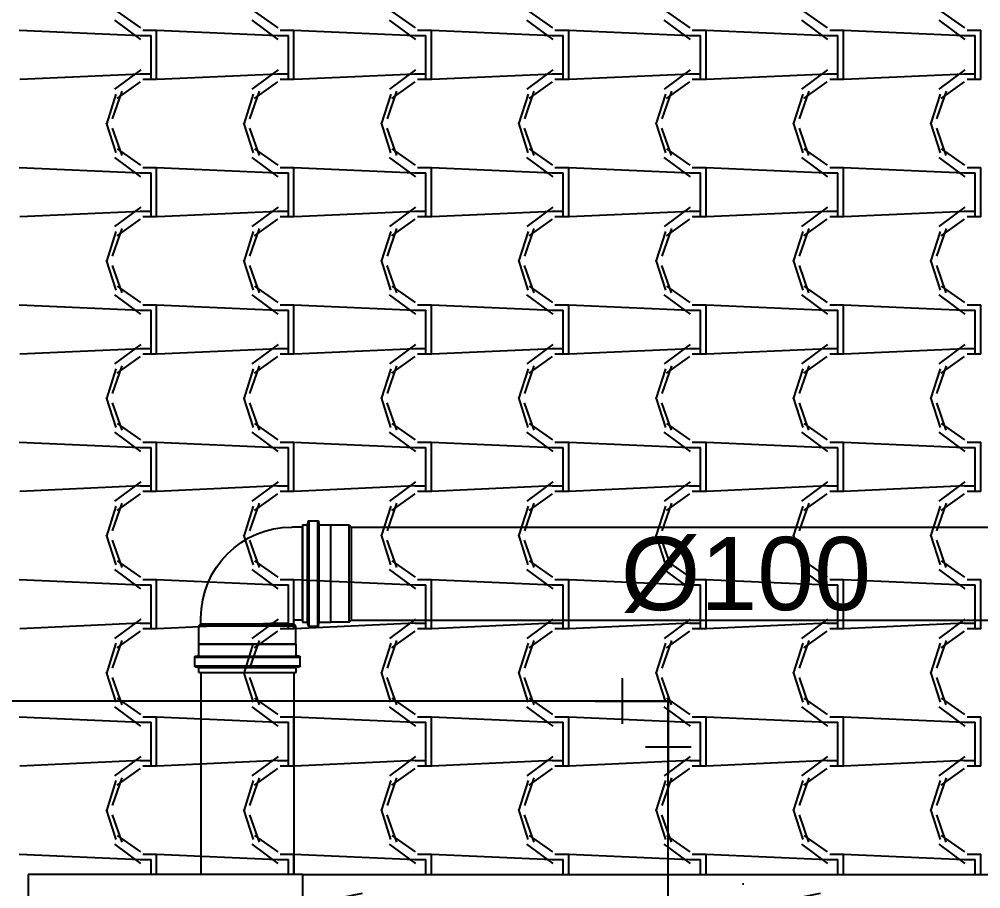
# Model space of a CAD drawing. Header units: millimetres. Extents: x -336 to -33, y -135 to 770.
# Drawn here: x -171.352 to -169.252, y 742.713 to 744.612 of the extents above; entities that cross this region are included whole.
import ezdxf
from ezdxf.enums import TextEntityAlignment as Align

# ---------------------------------------------------------------- set-up
doc = ezdxf.new("R2010")
doc.units = ezdxf.units.MM
doc.header["$LTSCALE"] = 50
doc.header["$MEASUREMENT"] = 0
for name, color, linetype in [('-HIDRO', 8, 'CONTINUOUS'), ('AF', 5, 'CONTINUOUS'), ('CONEXOES', 3, 'CONTINUOUS'), ('Texto-Tubos', 7, 'CONTINUOUS'), ('TigreCad', 3, 'CONTINUOUS'), ('Tinterno', 9, 'CONTINUOUS')]:
    doc.layers.add(name, color=color, linetype=linetype)
doc.styles.add('A16-E50', font='arial.ttf', dxfattribs={"height": 0.08})

# ---------------------------------------------------------------- blocks, each defined once
blk = doc.blocks.new('j9n100p')
at = {"layer": 'TigreCad'}
for p, q in [((57.1, 53), (54.9, 50.8)), ((76.8, 53), (57.1, 53)), ((57.1, 53), (57.1, -53)), ((77.1, 53.2), (76.8, 53)), ((89.2, 53.2), (77.1, 53.2)), ((77.1, 53.2), (77.1, -53.3)), ((90.4, 56.7), (90.2, 54.2)), ((100.8, 57.6), (91.4, 57.6)), ((91.4, 56.6), (91.4, -56.6)), ((100.8, 56.6), (100.8, -56.6)), ((101.8, 56.9), (102.6, 54)), ((108, 53.2), (103.6, 53.2)), ((108, 53.2), (108, -53.3)), ((54.9, 50.8), (48.6, 50.8)), ((-50.8, -60), (-50.8, -48.6)), ((50.8, -60), (50.8, -51.8)), ((54.9, -50.8), (51.8, -50.8)), ((57.1, -53), (54.9, -50.8)), ((76.8, -53), (57.1, -53)), ((77.1, -53.3), (76.8, -53)), ((89.2, -53.3), (77.1, -53.3)), ((90.4, -56.7), (90.2, -54.2)), ((100.8, -57.6), (91.4, -57.6)), ((101.8, -56.9), (102.6, -54)), ((108, -53.3), (103.6, -53.3))]:
    blk.add_line(p, q, dxfattribs=at)
for centre, radius, start, end in [((89.2, 54.2), 1, 270, 355), ((91.4, 56.6), 1, 90, 175), ((100.8, 56.6), 1, 15, 90), ((103.6, 54.2), 1, 195, 270), ((48.6, -48.6), 99.4, 90, 180), ((51.8, -51.8), 1, 90, 180), ((89.2, -54.2), 1, 5, 90), ((91.4, -56.6), 1, 185, 270), ((100.8, -56.6), 1, 270, 345), ((103.6, -54.2), 1, 90, 165)]:
    blk.add_arc(centre, radius, start, end, dxfattribs=at)
at = {"layer": 'Tinterno'}
for p, q in [((76.8, 53), (76.8, -53)), ((90.1, 53.2), (90.1, -53.3)), ((102.8, 53.2), (102.8, -53.3)), ((54.9, 50.8), (54.9, -50.8)), ((50.8, -60), (-50.8, -60))]:
    blk.add_line(p, q, dxfattribs=at)
blk = doc.blocks.new('11031030p')
at = {"layer": 'TigreCad'}
for p, q in [((0, -53.3), (0, 53.2)), ((0, 53.2), (4.4, 53.2)), ((6.2, 56.9), (5.4, 54)), ((7.2, 57.6), (16.6, 57.6)), ((7.2, -56.7), (7.2, 56.6)), ((16.6, -56.7), (16.6, 56.6)), ((17.6, 56.7), (17.8, 54.2)), ((18.8, 53.2), (30.9, 53.2)), ((30.9, 53.2), (31.2, 53)), ((50.9, 53), (31.2, 53)), ((50.9, 53), (53.1, 50.8)), ((53.1, -50.8), (53.1, 50.8)), ((50.9, -53), (53.1, -50.8)), ((0, -53.3), (4.4, -53.3)), ((6.2, -56.9), (5.4, -54)), ((7.2, -57.7), (16.6, -57.7)), ((17.6, -56.7), (17.8, -54.2)), ((18.8, -53.3), (30.9, -53.3)), ((30.9, -53.3), (31.2, -53)), ((31.2, -53), (50.9, -53))]:
    blk.add_line(p, q, dxfattribs=at)
for centre, start, end in [((4.4, 54.2), 270, 345), ((7.2, 56.6), 90, 165), ((16.6, 56.6), 5, 90), ((18.8, 54.2), 185, 270), ((4.4, -54.2), 15, 90), ((7.2, -56.7), 195, 270), ((16.6, -56.7), 270, 355), ((18.8, -54.2), 90, 175)]:
    blk.add_arc(centre, 1, start, end, dxfattribs=at)
at = {"layer": 'Tinterno'}
for p, q in [((5.2, -53.3), (5.2, 53.2)), ((17.9, -53.3), (17.9, 53.2)), ((30.9, 53.2), (30.9, -53.3)), ((31.2, 53), (31.2, -53)), ((50.9, 53), (50.9, -53))]:
    blk.add_line(p, q, dxfattribs=at)

msp = doc.modelspace()

# ---------------------------------------------------------------- hatches: boundary and pattern name
at = {"layer": '-HIDRO', "linetype": 'Continuous'}
h = msp.add_hatch(dxfattribs=at)
h.set_pattern_fill('STIP2', color=256, angle=-90, style=0, pattern_type=2)
h.set_pattern_definition([(270, (-1269.0817, 789.4025), (1, -2e-16), [0, -1]), (270, (-1269.2417, 789.2825), (1, -2e-16), [0, -1]), (270, (-1269.4817, 789.3325), (1, -2e-16), [0, -1]), (270, (-1269.7117, 788.9825), (1, -2e-16), [0, -1]), (270, (-1269.3517, 789.0125), (1, -2e-16), [0, -1]), (270, (-1269.1117, 788.7425), (1, -2e-16), [0, -1]), (270, (-1269.0417, 789.0925), (1, -2e-16), [0, -1]), (270, (-1269.4517, 788.6725), (1, -2e-16), [0, -1]), (270, (-1269.7717, 788.7225), (1, -2e-16), [0, -1]), (270, (-1269.9217, 789.4625), (1, -2e-16), [0, -1]), (270, (-1269.7217, 789.2825), (1, -2e-16), [0, -1]), (270, (-1269.9117, 789.1425), (1, -2e-16), [0, -1]), (270, (-1269.2717, 788.5325), (1, -2e-16), [0, -1]), (270, (-1269.5217, 788.8525), (1, -2e-16), [0, -1]), (270, (-1269.1917, 788.9325), (1, -2e-16), [0, -1]), (270, (-1269.2817, 788.7625), (1, -2e-16), [0, -1]), (270, (-1269.5517, 789.1225), (1, -2e-16), [0, -1]), (270, (-1269.0117, 788.8425), (1, -2e-16), [0, -1]), (270, (-1269.6017, 788.5325), (1, -2e-16), [0, -1]), (270, (-1269.9017, 788.5625), (1, -2e-16), [0, -1]), (345.9638, (-1269.38175, 789.31253), (-3.000000546, 0.99999806), [0.041231, -4.081875]), (239.0362, (-1269.17175, 789.14253), (2.000002484, 2.999998022), [0.05831, -5.772642]), (248.1986, (-1269.40175, 788.85253), (-0.99999991, -3.000000273), [0.053852, -5.331313]), (59.0362, (-1269.88175, 788.84253), (-2.000002484, -2.999998022), [0.05831, -5.772642]), (323.1301, (-1269.75175, 789.15253), (2.999999918, -2.000000123), [0.05, -4.95]), (225, (-1269.03175, 788.6225), (-4e-16, -1.0000003), [0.056569, -1.357645]), (11.3099, (-1269.65175, 788.69253), (4.000000752, 0.999997632), [0.05099, -5.048029]), (233.1301, (-1269.61175, 789.43253), (-2.000000123, -2.999999918), [0.05, -4.95]), (225, (-1268.98175, 789.3125), (-4e-16, -1.0000003), [0.042426, -1.371787])])
h.paths.add_polyline_path([(-167.7324, 742.744), (-167.7324, 737.144), (-170.7324, 737.144), (-170.7324, 742.744)])

# ---------------------------------------------------------------- linework, layer by layer
for p, q in [((-171.1381, 744.6292), (-171.0871, 744.5932)), ((-170.8381, 744.6292), (-170.7871, 744.5932)), ((-170.5381, 744.6292), (-170.4871, 744.5932)), ((-170.2381, 744.6292), (-170.1871, 744.5932)), ((-169.9381, 744.6292), (-169.8871, 744.5932)), ((-169.6381, 744.6292), (-169.5871, 744.5932)), ((-169.3381, 744.6292), (-169.2871, 744.5932)), ((-171.1436, 744.6102), (-171.0866, 744.5682)), ((-170.8436, 744.6102), (-170.7866, 744.5682)), ((-170.5436, 744.6102), (-170.4866, 744.5682)), ((-170.2436, 744.6102), (-170.1866, 744.5682)), ((-169.9436, 744.6102), (-169.8866, 744.5682)), ((-169.6436, 744.6102), (-169.5866, 744.5682)), ((-169.3436, 744.6102), (-169.2866, 744.5682)), ((-171.0877, 744.5758), (-171.3517, 744.5878)), ((-171.0817, 744.5885), (-171.0517, 744.5885)), ((-171.0517, 744.4925), (-171.0517, 744.5885)), ((-170.7877, 744.5758), (-171.0517, 744.5878)), ((-170.7817, 744.5885), (-170.7517, 744.5885)), ((-170.7517, 744.4925), (-170.7517, 744.5885)), ((-170.4877, 744.5758), (-170.7517, 744.5878)), ((-170.4817, 744.5885), (-170.4517, 744.5885)), ((-170.4517, 744.4925), (-170.4517, 744.5885)), ((-170.1877, 744.5758), (-170.4517, 744.5878)), ((-170.1817, 744.5885), (-170.1517, 744.5885)), ((-170.1517, 744.4925), (-170.1517, 744.5885)), ((-169.8877, 744.5758), (-170.1517, 744.5878)), ((-169.8817, 744.5885), (-169.8517, 744.5885)), ((-169.8517, 744.4925), (-169.8517, 744.5885)), ((-169.5877, 744.5758), (-169.8517, 744.5878)), ((-169.5817, 744.5885), (-169.5517, 744.5885)), ((-169.5517, 744.4925), (-169.5517, 744.5885)), ((-169.2877, 744.5758), (-169.5517, 744.5878)), ((-169.2817, 744.5885), (-169.2517, 744.5885)), ((-169.2517, 744.4925), (-169.2517, 744.5885)), ((-171.0877, 744.5765), (-171.0637, 744.5765)), ((-171.0637, 744.4925), (-171.0637, 744.5765)), ((-170.7877, 744.5765), (-170.7637, 744.5765)), ((-170.7637, 744.4925), (-170.7637, 744.5765)), ((-170.4877, 744.5765), (-170.4637, 744.5765)), ((-170.4637, 744.4925), (-170.4637, 744.5765)), ((-170.1877, 744.5765), (-170.1637, 744.5765)), ((-170.1637, 744.4925), (-170.1637, 744.5765)), ((-169.8877, 744.5765), (-169.8637, 744.5765)), ((-169.8637, 744.4925), (-169.8637, 744.5765)), ((-169.5877, 744.5765), (-169.5637, 744.5765)), ((-169.5637, 744.4925), (-169.5637, 744.5765)), ((-169.2877, 744.5765), (-169.2637, 744.5765)), ((-169.2637, 744.4925), (-169.2637, 744.5765)), ((-171.0864, 744.5017), (-171.1434, 744.4597)), ((-170.7864, 744.5017), (-170.8434, 744.4597)), ((-170.4864, 744.5017), (-170.5434, 744.4597)), ((-170.1864, 744.5017), (-170.2434, 744.4597)), ((-169.8864, 744.5017), (-169.9434, 744.4597)), ((-169.5864, 744.5017), (-169.6434, 744.4597)), ((-169.2864, 744.5017), (-169.3434, 744.4597)), ((-171.0867, 744.4926), (-171.3507, 744.4806)), ((-171.0877, 744.4753), (-171.1387, 744.4393)), ((-171.0637, 744.4925), (-171.0877, 744.4925)), ((-171.0517, 744.4805), (-171.0817, 744.4805)), ((-171.0637, 744.4805), (-171.0637, 744.4925)), ((-171.0517, 744.4805), (-171.0517, 744.4925)), ((-170.7867, 744.4926), (-171.0507, 744.4806)), ((-170.7877, 744.4753), (-170.8387, 744.4393)), ((-170.7637, 744.4925), (-170.7877, 744.4925)), ((-170.7517, 744.4805), (-170.7817, 744.4805)), ((-170.7637, 744.4805), (-170.7637, 744.4925)), ((-170.7517, 744.4805), (-170.7517, 744.4925)), ((-170.4867, 744.4926), (-170.7507, 744.4806)), ((-170.4877, 744.4753), (-170.5387, 744.4393)), ((-170.4637, 744.4925), (-170.4877, 744.4925)), ((-170.4517, 744.4805), (-170.4817, 744.4805)), ((-170.4637, 744.4805), (-170.4637, 744.4925)), ((-170.4517, 744.4805), (-170.4517, 744.4925)), ((-170.1867, 744.4926), (-170.4507, 744.4806)), ((-170.1877, 744.4753), (-170.2387, 744.4393)), ((-170.1637, 744.4925), (-170.1877, 744.4925)), ((-170.1517, 744.4805), (-170.1817, 744.4805)), ((-170.1637, 744.4805), (-170.1637, 744.4925)), ((-170.1517, 744.4805), (-170.1517, 744.4925)), ((-169.8867, 744.4926), (-170.1507, 744.4806)), ((-169.8877, 744.4753), (-169.9387, 744.4393)), ((-169.8637, 744.4925), (-169.8877, 744.4925)), ((-169.8517, 744.4805), (-169.8817, 744.4805)), ((-169.8637, 744.4805), (-169.8637, 744.4925)), ((-169.8517, 744.4805), (-169.8517, 744.4925)), ((-169.5867, 744.4926), (-169.8507, 744.4806)), ((-169.5877, 744.4753), (-169.6387, 744.4393)), ((-169.5637, 744.4925), (-169.5877, 744.4925)), ((-169.5517, 744.4805), (-169.5817, 744.4805)), ((-169.5637, 744.4805), (-169.5637, 744.4925)), ((-169.5517, 744.4805), (-169.5517, 744.4925)), ((-169.2867, 744.4926), (-169.5507, 744.4806)), ((-169.2877, 744.4753), (-169.3387, 744.4393)), ((-169.2637, 744.4925), (-169.2877, 744.4925)), ((-169.2517, 744.4805), (-169.2817, 744.4805)), ((-169.2637, 744.4805), (-169.2637, 744.4925)), ((-169.2517, 744.4805), (-169.2517, 744.4925)), ((-171.1275, 744.4549), (-171.1485, 744.3949)), ((-170.8275, 744.4549), (-170.8485, 744.3949)), ((-170.5275, 744.4549), (-170.5485, 744.3949)), ((-170.2275, 744.4549), (-170.2485, 744.3949)), ((-169.9274, 744.4549), (-169.9484, 744.3949)), ((-169.6274, 744.4549), (-169.6484, 744.3949)), ((-169.3274, 744.4549), (-169.3484, 744.3949)), ((-171.1405, 744.4489), (-171.1615, 744.3829)), ((-170.8405, 744.4489), (-170.8615, 744.3829)), ((-170.5405, 744.4489), (-170.5615, 744.3829)), ((-170.2405, 744.4489), (-170.2615, 744.3829)), ((-169.9405, 744.4489), (-169.9615, 744.3829)), ((-169.6405, 744.4489), (-169.6615, 744.3829)), ((-169.3405, 744.4489), (-169.3615, 744.3829)), ((-171.1616, 744.3861), (-171.1406, 744.3201)), ((-171.1487, 744.3744), (-171.1277, 744.3144)), ((-170.8616, 744.3861), (-170.8406, 744.3201)), ((-170.8487, 744.3744), (-170.8277, 744.3144)), ((-170.5616, 744.3861), (-170.5406, 744.3201)), ((-170.5487, 744.3744), (-170.5277, 744.3144)), ((-170.2616, 744.3861), (-170.2406, 744.3201)), ((-170.2487, 744.3744), (-170.2277, 744.3144)), ((-169.9616, 744.3861), (-169.9406, 744.3201)), ((-169.9487, 744.3744), (-169.9277, 744.3144)), ((-169.6616, 744.3861), (-169.6406, 744.3201)), ((-169.6487, 744.3744), (-169.6277, 744.3144)), ((-169.3616, 744.3861), (-169.3406, 744.3201)), ((-169.3487, 744.3744), (-169.3277, 744.3144)), ((-171.1381, 744.3292), (-171.0871, 744.2932)), ((-170.8381, 744.3292), (-170.7871, 744.2932)), ((-170.5381, 744.3292), (-170.4871, 744.2932)), ((-170.2381, 744.3292), (-170.1871, 744.2932)), ((-169.9381, 744.3292), (-169.8871, 744.2932)), ((-169.6381, 744.3292), (-169.5871, 744.2932)), ((-169.3381, 744.3292), (-169.2871, 744.2932)), ((-171.1436, 744.3102), (-171.0866, 744.2682)), ((-170.8436, 744.3102), (-170.7866, 744.2682)), ((-170.5436, 744.3102), (-170.4866, 744.2682)), ((-170.2436, 744.3102), (-170.1866, 744.2682)), ((-169.9436, 744.3102), (-169.8866, 744.2682)), ((-169.6436, 744.3102), (-169.5866, 744.2682)), ((-169.3436, 744.3102), (-169.2866, 744.2682)), ((-171.0877, 744.2758), (-171.3517, 744.2878)), ((-171.0817, 744.2885), (-171.0517, 744.2885)), ((-171.0517, 744.1925), (-171.0517, 744.2885)), ((-170.7877, 744.2758), (-171.0517, 744.2878)), ((-170.7817, 744.2885), (-170.7517, 744.2885)), ((-170.7517, 744.1925), (-170.7517, 744.2885)), ((-170.4877, 744.2758), (-170.7517, 744.2878)), ((-170.4817, 744.2885), (-170.4517, 744.2885)), ((-170.4517, 744.1925), (-170.4517, 744.2885)), ((-170.1877, 744.2758), (-170.4517, 744.2878)), ((-170.1817, 744.2885), (-170.1517, 744.2885)), ((-170.1517, 744.1925), (-170.1517, 744.2885)), ((-169.8877, 744.2758), (-170.1517, 744.2878)), ((-169.8817, 744.2885), (-169.8517, 744.2885)), ((-169.8517, 744.1925), (-169.8517, 744.2885)), ((-169.5877, 744.2758), (-169.8517, 744.2878)), ((-169.5817, 744.2885), (-169.5517, 744.2885)), ((-169.5517, 744.1925), (-169.5517, 744.2885)), ((-169.2877, 744.2758), (-169.5517, 744.2878)), ((-169.2817, 744.2885), (-169.2517, 744.2885)), ((-169.2517, 744.1925), (-169.2517, 744.2885)), ((-171.0877, 744.2765), (-171.0637, 744.2765)), ((-171.0637, 744.1925), (-171.0637, 744.2765)), ((-170.7877, 744.2765), (-170.7637, 744.2765)), ((-170.7637, 744.1925), (-170.7637, 744.2765)), ((-170.4877, 744.2765), (-170.4637, 744.2765)), ((-170.4637, 744.1925), (-170.4637, 744.2765)), ((-170.1877, 744.2765), (-170.1637, 744.2765)), ((-170.1637, 744.1925), (-170.1637, 744.2765)), ((-169.8877, 744.2765), (-169.8637, 744.2765)), ((-169.8637, 744.1925), (-169.8637, 744.2765)), ((-169.5877, 744.2765), (-169.5637, 744.2765)), ((-169.5637, 744.1925), (-169.5637, 744.2765)), ((-169.2877, 744.2765), (-169.2637, 744.2765)), ((-169.2637, 744.1925), (-169.2637, 744.2765)), ((-171.0867, 744.1926), (-171.3507, 744.1806)), ((-171.0864, 744.2017), (-171.1434, 744.1597)), ((-171.0637, 744.1925), (-171.0877, 744.1925)), ((-171.0637, 744.1805), (-171.0637, 744.1925)), ((-171.0517, 744.1805), (-171.0517, 744.1925)), ((-170.7867, 744.1926), (-171.0507, 744.1806)), ((-170.7864, 744.2017), (-170.8434, 744.1597)), ((-170.7637, 744.1925), (-170.7877, 744.1925)), ((-170.7637, 744.1805), (-170.7637, 744.1925)), ((-170.7517, 744.1805), (-170.7517, 744.1925)), ((-170.4867, 744.1926), (-170.7507, 744.1806)), ((-170.4864, 744.2017), (-170.5434, 744.1597)), ((-170.4637, 744.1925), (-170.4877, 744.1925)), ((-170.4637, 744.1805), (-170.4637, 744.1925)), ((-170.4517, 744.1805), (-170.4517, 744.1925)), ((-170.1867, 744.1926), (-170.4507, 744.1806)), ((-170.1864, 744.2017), (-170.2434, 744.1597)), ((-170.1637, 744.1925), (-170.1877, 744.1925)), ((-170.1637, 744.1805), (-170.1637, 744.1925)), ((-170.1517, 744.1805), (-170.1517, 744.1925)), ((-169.8867, 744.1926), (-170.1507, 744.1806)), ((-169.8864, 744.2017), (-169.9434, 744.1597)), ((-169.8637, 744.1925), (-169.8877, 744.1925)), ((-169.8637, 744.1805), (-169.8637, 744.1925)), ((-169.8517, 744.1805), (-169.8517, 744.1925)), ((-169.5867, 744.1926), (-169.8507, 744.1806)), ((-169.5864, 744.2017), (-169.6434, 744.1597)), ((-169.5637, 744.1925), (-169.5877, 744.1925)), ((-169.5637, 744.1805), (-169.5637, 744.1925)), ((-169.5517, 744.1805), (-169.5517, 744.1925)), ((-169.2867, 744.1926), (-169.5507, 744.1806)), ((-169.2864, 744.2017), (-169.3434, 744.1597)), ((-169.2637, 744.1925), (-169.2877, 744.1925)), ((-169.2637, 744.1805), (-169.2637, 744.1925)), ((-169.2517, 744.1805), (-169.2517, 744.1925)), ((-171.0877, 744.1753), (-171.1387, 744.1393)), ((-171.0517, 744.1805), (-171.0817, 744.1805)), ((-170.7877, 744.1753), (-170.8387, 744.1393)), ((-170.7517, 744.1805), (-170.7817, 744.1805)), ((-170.4877, 744.1753), (-170.5387, 744.1393)), ((-170.4517, 744.1805), (-170.4817, 744.1805)), ((-170.1877, 744.1753), (-170.2387, 744.1393)), ((-170.1517, 744.1805), (-170.1817, 744.1805)), ((-169.8877, 744.1753), (-169.9387, 744.1393)), ((-169.8517, 744.1805), (-169.8817, 744.1805)), ((-169.5877, 744.1753), (-169.6387, 744.1393)), ((-169.5517, 744.1805), (-169.5817, 744.1805)), ((-169.2877, 744.1753), (-169.3387, 744.1393)), ((-169.2517, 744.1805), (-169.2817, 744.1805)), ((-171.1405, 744.1489), (-171.1615, 744.0829)), ((-171.1275, 744.1549), (-171.1485, 744.0949)), ((-170.8405, 744.1489), (-170.8615, 744.0829)), ((-170.8275, 744.1549), (-170.8485, 744.0949)), ((-170.5405, 744.1489), (-170.5615, 744.0829)), ((-170.5275, 744.1549), (-170.5485, 744.0949)), ((-170.2405, 744.1489), (-170.2615, 744.0829)), ((-170.2275, 744.1549), (-170.2485, 744.0949)), ((-169.9405, 744.1489), (-169.9615, 744.0829)), ((-169.9274, 744.1549), (-169.9484, 744.0949)), ((-169.6405, 744.1489), (-169.6615, 744.0829)), ((-169.6274, 744.1549), (-169.6484, 744.0949)), ((-169.3405, 744.1489), (-169.3615, 744.0829)), ((-169.3274, 744.1549), (-169.3484, 744.0949)), ((-171.1616, 744.0861), (-171.1406, 744.0201)), ((-170.8616, 744.0861), (-170.8406, 744.0201)), ((-170.5616, 744.0861), (-170.5406, 744.0201)), ((-170.2616, 744.0861), (-170.2406, 744.0201)), ((-169.9616, 744.0861), (-169.9406, 744.0201)), ((-169.6616, 744.0861), (-169.6406, 744.0201)), ((-169.3616, 744.0861), (-169.3406, 744.0201)), ((-171.1487, 744.0744), (-171.1277, 744.0144)), ((-170.8487, 744.0744), (-170.8277, 744.0144)), ((-170.5487, 744.0744), (-170.5277, 744.0144)), ((-170.2487, 744.0744), (-170.2277, 744.0144)), ((-169.9487, 744.0744), (-169.9277, 744.0144)), ((-169.6487, 744.0744), (-169.6277, 744.0144)), ((-169.3487, 744.0744), (-169.3277, 744.0144)), ((-171.1381, 744.0292), (-171.0871, 743.9932)), ((-170.8381, 744.0292), (-170.7871, 743.9932)), ((-170.5381, 744.0292), (-170.4871, 743.9932)), ((-170.2381, 744.0292), (-170.1871, 743.9932)), ((-169.9381, 744.0292), (-169.8871, 743.9932)), ((-169.6381, 744.0292), (-169.5871, 743.9932)), ((-169.3381, 744.0292), (-169.2871, 743.9932)), ((-171.1436, 744.0102), (-171.0866, 743.9682)), ((-170.8436, 744.0102), (-170.7866, 743.9682)), ((-170.5436, 744.0102), (-170.4866, 743.9682)), ((-170.2436, 744.0102), (-170.1866, 743.9682)), ((-169.9436, 744.0102), (-169.8866, 743.9682)), ((-169.6436, 744.0102), (-169.5866, 743.9682)), ((-169.3436, 744.0102), (-169.2866, 743.9682)), ((-171.0877, 743.9758), (-171.3517, 743.9878)), ((-171.0877, 743.9765), (-171.0637, 743.9765)), ((-171.0817, 743.9885), (-171.0517, 743.9885)), ((-171.0637, 743.8925), (-171.0637, 743.9765)), ((-171.0517, 743.8925), (-171.0517, 743.9885)), ((-170.7877, 743.9758), (-171.0517, 743.9878)), ((-170.7877, 743.9765), (-170.7637, 743.9765)), ((-170.7817, 743.9885), (-170.7517, 743.9885)), ((-170.7637, 743.8925), (-170.7637, 743.9765)), ((-170.7517, 743.8925), (-170.7517, 743.9885)), ((-170.4877, 743.9758), (-170.7517, 743.9878)), ((-170.4877, 743.9765), (-170.4637, 743.9765)), ((-170.4817, 743.9885), (-170.4517, 743.9885)), ((-170.4637, 743.8925), (-170.4637, 743.9765)), ((-170.4517, 743.8925), (-170.4517, 743.9885)), ((-170.1877, 743.9758), (-170.4517, 743.9878)), ((-170.1877, 743.9765), (-170.1637, 743.9765)), ((-170.1817, 743.9885), (-170.1517, 743.9885)), ((-170.1637, 743.8925), (-170.1637, 743.9765)), ((-170.1517, 743.8925), (-170.1517, 743.9885)), ((-169.8877, 743.9758), (-170.1517, 743.9878)), ((-169.8877, 743.9765), (-169.8637, 743.9765)), ((-169.8817, 743.9885), (-169.8517, 743.9885)), ((-169.8637, 743.8925), (-169.8637, 743.9765)), ((-169.8517, 743.8925), (-169.8517, 743.9885)), ((-169.5877, 743.9758), (-169.8517, 743.9878)), ((-169.5877, 743.9765), (-169.5637, 743.9765)), ((-169.5817, 743.9885), (-169.5517, 743.9885)), ((-169.5637, 743.8925), (-169.5637, 743.9765)), ((-169.5517, 743.8925), (-169.5517, 743.9885)), ((-169.2877, 743.9758), (-169.5517, 743.9878)), ((-169.2877, 743.9765), (-169.2637, 743.9765)), ((-169.2817, 743.9885), (-169.2517, 743.9885)), ((-169.2637, 743.8925), (-169.2637, 743.9765)), ((-169.2517, 743.8925), (-169.2517, 743.9885)), ((-171.0867, 743.8926), (-171.3507, 743.8806)), ((-171.0864, 743.9017), (-171.1434, 743.8597)), ((-171.0637, 743.8925), (-171.0877, 743.8925)), ((-171.0637, 743.8805), (-171.0637, 743.8925)), ((-171.0517, 743.8805), (-171.0517, 743.8925)), ((-170.7867, 743.8926), (-171.0507, 743.8806)), ((-170.7864, 743.9017), (-170.8434, 743.8597)), ((-170.7637, 743.8925), (-170.7877, 743.8925)), ((-170.7637, 743.8805), (-170.7637, 743.8925)), ((-170.7517, 743.8805), (-170.7517, 743.8925)), ((-170.4867, 743.8926), (-170.7507, 743.8806)), ((-170.4864, 743.9017), (-170.5434, 743.8597)), ((-170.4637, 743.8925), (-170.4877, 743.8925)), ((-170.4637, 743.8805), (-170.4637, 743.8925)), ((-170.4517, 743.8805), (-170.4517, 743.8925)), ((-170.1867, 743.8926), (-170.4507, 743.8806)), ((-170.1864, 743.9017), (-170.2434, 743.8597)), ((-170.1637, 743.8925), (-170.1877, 743.8925)), ((-170.1637, 743.8805), (-170.1637, 743.8925)), ((-170.1517, 743.8805), (-170.1517, 743.8925)), ((-169.8867, 743.8926), (-170.1507, 743.8806)), ((-169.8864, 743.9017), (-169.9434, 743.8597)), ((-169.8637, 743.8925), (-169.8877, 743.8925)), ((-169.8637, 743.8805), (-169.8637, 743.8925)), ((-169.8517, 743.8805), (-169.8517, 743.8925)), ((-169.5867, 743.8926), (-169.8507, 743.8806)), ((-169.5864, 743.9017), (-169.6434, 743.8597)), ((-169.5637, 743.8925), (-169.5877, 743.8925)), ((-169.5637, 743.8805), (-169.5637, 743.8925)), ((-169.5517, 743.8805), (-169.5517, 743.8925)), ((-169.2867, 743.8926), (-169.5507, 743.8806)), ((-169.2864, 743.9017), (-169.3434, 743.8597)), ((-169.2637, 743.8925), (-169.2877, 743.8925)), ((-169.2637, 743.8805), (-169.2637, 743.8925)), ((-169.2517, 743.8805), (-169.2517, 743.8925)), ((-171.0877, 743.8753), (-171.1387, 743.8393)), ((-171.0517, 743.8805), (-171.0817, 743.8805)), ((-170.7877, 743.8753), (-170.8387, 743.8393)), ((-170.7517, 743.8805), (-170.7817, 743.8805)), ((-170.4877, 743.8753), (-170.5387, 743.8393)), ((-170.4517, 743.8805), (-170.4817, 743.8805)), ((-170.1877, 743.8753), (-170.2387, 743.8393)), ((-170.1517, 743.8805), (-170.1817, 743.8805)), ((-169.8877, 743.8753), (-169.9387, 743.8393)), ((-169.8517, 743.8805), (-169.8817, 743.8805)), ((-169.5877, 743.8753), (-169.6387, 743.8393)), ((-169.5517, 743.8805), (-169.5817, 743.8805)), ((-169.2877, 743.8753), (-169.3387, 743.8393)), ((-169.2517, 743.8805), (-169.2817, 743.8805)), ((-171.1405, 743.8489), (-171.1615, 743.7829)), ((-171.1275, 743.8549), (-171.1485, 743.7949)), ((-170.8405, 743.8489), (-170.8615, 743.7829)), ((-170.8275, 743.8549), (-170.8485, 743.7949)), ((-170.5405, 743.8489), (-170.5615, 743.7829)), ((-170.5275, 743.8549), (-170.5485, 743.7949)), ((-170.2405, 743.8489), (-170.2615, 743.7829)), ((-170.2275, 743.8549), (-170.2485, 743.7949)), ((-169.9405, 743.8489), (-169.9615, 743.7829)), ((-169.9274, 743.8549), (-169.9484, 743.7949)), ((-169.6405, 743.8489), (-169.6615, 743.7829)), ((-169.6274, 743.8549), (-169.6484, 743.7949)), ((-169.3405, 743.8489), (-169.3615, 743.7829)), ((-169.3274, 743.8549), (-169.3484, 743.7949)), ((-171.1616, 743.7861), (-171.1406, 743.7201)), ((-170.8616, 743.7861), (-170.8406, 743.7201)), ((-170.5616, 743.7861), (-170.5406, 743.7201)), ((-170.2616, 743.7861), (-170.2406, 743.7201)), ((-169.9616, 743.7861), (-169.9406, 743.7201)), ((-169.6616, 743.7861), (-169.6406, 743.7201)), ((-169.3616, 743.7861), (-169.3406, 743.7201)), ((-171.1487, 743.7744), (-171.1277, 743.7144)), ((-170.8487, 743.7744), (-170.8277, 743.7144)), ((-170.5487, 743.7744), (-170.5277, 743.7144)), ((-170.2487, 743.7744), (-170.2277, 743.7144)), ((-169.9487, 743.7744), (-169.9277, 743.7144)), ((-169.6487, 743.7744), (-169.6277, 743.7144)), ((-169.3487, 743.7744), (-169.3277, 743.7144)), ((-171.1381, 743.7292), (-171.0871, 743.6932)), ((-170.8381, 743.7292), (-170.7871, 743.6932)), ((-170.5381, 743.7292), (-170.4871, 743.6932)), ((-170.2381, 743.7292), (-170.1871, 743.6932)), ((-169.9381, 743.7292), (-169.8871, 743.6932)), ((-169.6381, 743.7292), (-169.5871, 743.6932)), ((-169.3381, 743.7292), (-169.2871, 743.6932)), ((-171.1436, 743.7102), (-171.0866, 743.6682)), ((-170.8436, 743.7102), (-170.7866, 743.6682)), ((-170.5436, 743.7102), (-170.4866, 743.6682)), ((-170.2436, 743.7102), (-170.1866, 743.6682)), ((-169.9436, 743.7102), (-169.8866, 743.6682)), ((-169.6436, 743.7102), (-169.5866, 743.6682)), ((-169.3436, 743.7102), (-169.2866, 743.6682)), ((-171.0877, 743.6758), (-171.3517, 743.6878)), ((-171.0817, 743.6885), (-171.0517, 743.6885)), ((-171.0517, 743.5925), (-171.0517, 743.6885)), ((-170.7877, 743.6758), (-171.0517, 743.6878)), ((-170.7817, 743.6885), (-170.7517, 743.6885)), ((-170.7517, 743.5925), (-170.7517, 743.6885)), ((-170.4877, 743.6758), (-170.7517, 743.6878)), ((-170.4817, 743.6885), (-170.4517, 743.6885)), ((-170.4517, 743.5925), (-170.4517, 743.6885)), ((-170.1877, 743.6758), (-170.4517, 743.6878)), ((-170.1817, 743.6885), (-170.1517, 743.6885)), ((-170.1517, 743.5925), (-170.1517, 743.6885)), ((-169.8877, 743.6758), (-170.1517, 743.6878)), ((-169.8817, 743.6885), (-169.8517, 743.6885)), ((-169.8517, 743.5925), (-169.8517, 743.6885)), ((-169.5877, 743.6758), (-169.8517, 743.6878)), ((-169.5817, 743.6885), (-169.5517, 743.6885)), ((-169.5517, 743.5925), (-169.5517, 743.6885)), ((-169.2877, 743.6758), (-169.5517, 743.6878)), ((-169.2817, 743.6885), (-169.2517, 743.6885)), ((-169.2517, 743.5925), (-169.2517, 743.6885)), ((-171.0877, 743.6765), (-171.0637, 743.6765)), ((-171.0637, 743.5925), (-171.0637, 743.6765)), ((-170.7877, 743.6765), (-170.7637, 743.6765)), ((-170.7637, 743.5925), (-170.7637, 743.6765)), ((-170.4877, 743.6765), (-170.4637, 743.6765)), ((-170.4637, 743.5925), (-170.4637, 743.6765)), ((-170.1877, 743.6765), (-170.1637, 743.6765)), ((-170.1637, 743.5925), (-170.1637, 743.6765)), ((-169.8877, 743.6765), (-169.8637, 743.6765)), ((-169.8637, 743.5925), (-169.8637, 743.6765)), ((-169.5877, 743.6765), (-169.5637, 743.6765)), ((-169.5637, 743.5925), (-169.5637, 743.6765)), ((-169.2877, 743.6765), (-169.2637, 743.6765)), ((-169.2637, 743.5925), (-169.2637, 743.6765)), ((-171.0864, 743.6017), (-171.1434, 743.5597)), ((-170.7864, 743.6017), (-170.8434, 743.5597)), ((-170.4864, 743.6017), (-170.5434, 743.5597)), ((-170.1864, 743.6017), (-170.2434, 743.5597)), ((-169.8864, 743.6017), (-169.9434, 743.5597)), ((-169.5864, 743.6017), (-169.6434, 743.5597)), ((-169.2864, 743.6017), (-169.3434, 743.5597)), ((-171.0867, 743.5926), (-171.3507, 743.5806)), ((-171.0877, 743.5753), (-171.1387, 743.5393)), ((-171.0637, 743.5925), (-171.0877, 743.5925)), ((-171.0517, 743.5805), (-171.0817, 743.5805)), ((-171.0637, 743.5805), (-171.0637, 743.5925)), ((-171.0517, 743.5805), (-171.0517, 743.5925)), ((-170.7867, 743.5926), (-171.0507, 743.5806)), ((-170.7877, 743.5753), (-170.8387, 743.5393)), ((-170.7637, 743.5925), (-170.7877, 743.5925)), ((-170.7517, 743.5805), (-170.7817, 743.5805)), ((-170.7637, 743.5805), (-170.7637, 743.5925)), ((-170.7517, 743.5805), (-170.7517, 743.5925)), ((-170.4867, 743.5926), (-170.7507, 743.5806)), ((-170.4877, 743.5753), (-170.5387, 743.5393)), ((-170.4637, 743.5925), (-170.4877, 743.5925)), ((-170.4517, 743.5805), (-170.4817, 743.5805)), ((-170.4637, 743.5805), (-170.4637, 743.5925)), ((-170.4517, 743.5805), (-170.4517, 743.5925)), ((-170.1867, 743.5926), (-170.4507, 743.5806)), ((-170.1877, 743.5753), (-170.2387, 743.5393)), ((-170.1637, 743.5925), (-170.1877, 743.5925)), ((-170.1517, 743.5805), (-170.1817, 743.5805)), ((-170.1637, 743.5805), (-170.1637, 743.5925)), ((-170.1517, 743.5805), (-170.1517, 743.5925)), ((-169.8867, 743.5926), (-170.1507, 743.5806)), ((-169.8877, 743.5753), (-169.9387, 743.5393)), ((-169.8637, 743.5925), (-169.8877, 743.5925)), ((-169.8517, 743.5805), (-169.8817, 743.5805)), ((-169.8637, 743.5805), (-169.8637, 743.5925)), ((-169.8517, 743.5805), (-169.8517, 743.5925)), ((-169.5867, 743.5926), (-169.8507, 743.5806)), ((-169.5877, 743.5753), (-169.6387, 743.5393)), ((-169.5637, 743.5925), (-169.5877, 743.5925)), ((-169.5517, 743.5805), (-169.5817, 743.5805)), ((-169.5637, 743.5805), (-169.5637, 743.5925)), ((-169.5517, 743.5805), (-169.5517, 743.5925)), ((-169.2867, 743.5926), (-169.5507, 743.5806)), ((-169.2877, 743.5753), (-169.3387, 743.5393)), ((-169.2637, 743.5925), (-169.2877, 743.5925)), ((-169.2517, 743.5805), (-169.2817, 743.5805)), ((-169.2637, 743.5805), (-169.2637, 743.5925)), ((-169.2517, 743.5805), (-169.2517, 743.5925)), ((-171.1275, 743.5549), (-171.1485, 743.4949)), ((-170.8275, 743.5549), (-170.8485, 743.4949)), ((-170.5275, 743.5549), (-170.5485, 743.4949)), ((-170.2275, 743.5549), (-170.2485, 743.4949)), ((-169.9274, 743.5549), (-169.9484, 743.4949)), ((-169.6274, 743.5549), (-169.6484, 743.4949)), ((-169.3274, 743.5549), (-169.3484, 743.4949)), ((-171.1405, 743.5489), (-171.1615, 743.4829)), ((-170.8405, 743.5489), (-170.8615, 743.4829)), ((-170.5405, 743.5489), (-170.5615, 743.4829)), ((-170.2405, 743.5489), (-170.2615, 743.4829)), ((-169.9405, 743.5489), (-169.9615, 743.4829)), ((-169.6405, 743.5489), (-169.6615, 743.4829)), ((-169.3405, 743.5489), (-169.3615, 743.4829)), ((-171.1616, 743.4861), (-171.1406, 743.4201)), ((-171.1487, 743.4744), (-171.1277, 743.4144)), ((-170.8616, 743.4861), (-170.8406, 743.4201)), ((-170.8487, 743.4744), (-170.8277, 743.4144)), ((-170.5616, 743.4861), (-170.5406, 743.4201)), ((-170.5487, 743.4744), (-170.5277, 743.4144)), ((-170.2616, 743.4861), (-170.2406, 743.4201)), ((-170.2487, 743.4744), (-170.2277, 743.4144)), ((-169.9616, 743.4861), (-169.9406, 743.4201)), ((-169.9487, 743.4744), (-169.9277, 743.4144)), ((-169.6616, 743.4861), (-169.6406, 743.4201)), ((-169.6487, 743.4744), (-169.6277, 743.4144)), ((-169.3616, 743.4861), (-169.3406, 743.4201)), ((-169.3487, 743.4744), (-169.3277, 743.4144)), ((-171.1381, 743.4292), (-171.0871, 743.3932)), ((-170.8381, 743.4292), (-170.7871, 743.3932)), ((-170.5381, 743.4292), (-170.4871, 743.3932)), ((-170.2381, 743.4292), (-170.1871, 743.3932)), ((-169.9381, 743.4292), (-169.8871, 743.3932)), ((-169.6381, 743.4292), (-169.5871, 743.3932)), ((-169.3381, 743.4292), (-169.2871, 743.3932)), ((-171.1436, 743.4102), (-171.0866, 743.3682)), ((-170.8436, 743.4102), (-170.7866, 743.3682)), ((-170.5436, 743.4102), (-170.4866, 743.3682)), ((-170.2436, 743.4102), (-170.1866, 743.3682)), ((-169.9436, 743.4102), (-169.8866, 743.3682)), ((-169.6436, 743.4102), (-169.5866, 743.3682)), ((-169.3436, 743.4102), (-169.2866, 743.3682)), ((-171.0877, 743.3758), (-171.3517, 743.3878)), ((-171.0817, 743.3885), (-171.0517, 743.3885)), ((-171.0517, 743.2925), (-171.0517, 743.3885)), ((-170.7877, 743.3758), (-171.0517, 743.3878)), ((-170.7817, 743.3885), (-170.7517, 743.3885)), ((-170.7517, 743.2925), (-170.7517, 743.3885)), ((-170.4877, 743.3758), (-170.7517, 743.3878)), ((-170.4817, 743.3885), (-170.4517, 743.3885)), ((-170.4517, 743.2925), (-170.4517, 743.3885)), ((-170.1877, 743.3758), (-170.4517, 743.3878)), ((-170.1817, 743.3885), (-170.1517, 743.3885)), ((-170.1517, 743.2925), (-170.1517, 743.3885)), ((-169.8877, 743.3758), (-170.1517, 743.3878)), ((-169.8817, 743.3885), (-169.8517, 743.3885)), ((-169.8517, 743.2925), (-169.8517, 743.3885)), ((-169.5877, 743.3758), (-169.8517, 743.3878)), ((-169.5817, 743.3885), (-169.5517, 743.3885)), ((-169.5517, 743.2925), (-169.5517, 743.3885)), ((-169.2877, 743.3758), (-169.5517, 743.3878)), ((-169.2817, 743.3885), (-169.2517, 743.3885)), ((-169.2517, 743.2925), (-169.2517, 743.3885)), ((-171.0877, 743.3765), (-171.0637, 743.3765)), ((-171.0637, 743.2925), (-171.0637, 743.3765)), ((-170.7877, 743.3765), (-170.7637, 743.3765)), ((-170.7637, 743.2925), (-170.7637, 743.3765)), ((-170.4877, 743.3765), (-170.4637, 743.3765)), ((-170.4637, 743.2925), (-170.4637, 743.3765)), ((-170.1877, 743.3765), (-170.1637, 743.3765)), ((-170.1637, 743.2925), (-170.1637, 743.3765)), ((-169.8877, 743.3765), (-169.8637, 743.3765)), ((-169.8637, 743.2925), (-169.8637, 743.3765)), ((-169.5877, 743.3765), (-169.5637, 743.3765)), ((-169.5637, 743.2925), (-169.5637, 743.3765)), ((-169.2877, 743.3765), (-169.2637, 743.3765)), ((-169.2637, 743.2925), (-169.2637, 743.3765)), ((-171.0864, 743.3017), (-171.1434, 743.2597)), ((-170.7864, 743.3017), (-170.8434, 743.2597)), ((-170.4864, 743.3017), (-170.5434, 743.2597)), ((-170.1864, 743.3017), (-170.2434, 743.2597)), ((-169.8864, 743.3017), (-169.9434, 743.2597)), ((-169.5864, 743.3017), (-169.6434, 743.2597)), ((-169.2864, 743.3017), (-169.3434, 743.2597)), ((-171.0867, 743.2926), (-171.3507, 743.2806)), ((-171.0637, 743.2925), (-171.0877, 743.2925)), ((-171.0517, 743.2805), (-171.0817, 743.2805)), ((-171.0637, 743.2805), (-171.0637, 743.2925)), ((-171.0517, 743.2805), (-171.0517, 743.2925)), ((-170.7867, 743.2926), (-171.0507, 743.2806)), ((-170.7637, 743.2925), (-170.7877, 743.2925)), ((-170.7517, 743.2805), (-170.7817, 743.2805)), ((-170.7637, 743.2805), (-170.7637, 743.2925)), ((-170.7517, 743.2805), (-170.7517, 743.2925)), ((-170.4867, 743.2926), (-170.7507, 743.2806)), ((-170.4637, 743.2925), (-170.4877, 743.2925)), ((-170.4517, 743.2805), (-170.4817, 743.2805)), ((-170.4637, 743.2805), (-170.4637, 743.2925)), ((-170.4517, 743.2805), (-170.4517, 743.2925)), ((-170.1867, 743.2926), (-170.4507, 743.2806)), ((-170.1637, 743.2925), (-170.1877, 743.2925)), ((-170.1517, 743.2805), (-170.1817, 743.2805)), ((-170.1637, 743.2805), (-170.1637, 743.2925)), ((-170.1517, 743.2805), (-170.1517, 743.2925)), ((-169.8867, 743.2926), (-170.1507, 743.2806)), ((-169.8637, 743.2925), (-169.8877, 743.2925)), ((-169.8517, 743.2805), (-169.8817, 743.2805)), ((-169.8637, 743.2805), (-169.8637, 743.2925)), ((-169.8517, 743.2805), (-169.8517, 743.2925)), ((-169.5867, 743.2926), (-169.8507, 743.2806)), ((-169.5637, 743.2925), (-169.5877, 743.2925)), ((-169.5517, 743.2805), (-169.5817, 743.2805)), ((-169.5637, 743.2805), (-169.5637, 743.2925)), ((-169.5517, 743.2805), (-169.5517, 743.2925)), ((-169.2867, 743.2926), (-169.5507, 743.2806)), ((-169.2637, 743.2925), (-169.2877, 743.2925)), ((-169.2517, 743.2805), (-169.2817, 743.2805)), ((-169.2637, 743.2805), (-169.2637, 743.2925)), ((-169.2517, 743.2805), (-169.2517, 743.2925)), ((-171.0877, 743.2753), (-171.1387, 743.2393)), ((-170.7877, 743.2753), (-170.8387, 743.2393)), ((-170.4877, 743.2753), (-170.5387, 743.2393)), ((-170.1877, 743.2753), (-170.2387, 743.2393)), ((-169.8877, 743.2753), (-169.9387, 743.2393)), ((-169.5877, 743.2753), (-169.6387, 743.2393)), ((-169.2877, 743.2753), (-169.3387, 743.2393)), ((-171.1405, 743.2489), (-171.1615, 743.1829)), ((-171.1275, 743.2549), (-171.1485, 743.1949)), ((-170.8405, 743.2489), (-170.8615, 743.1829)), ((-170.8275, 743.2549), (-170.8485, 743.1949)), ((-170.5405, 743.2489), (-170.5615, 743.1829)), ((-170.5275, 743.2549), (-170.5485, 743.1949)), ((-170.2405, 743.2489), (-170.2615, 743.1829)), ((-170.2275, 743.2549), (-170.2485, 743.1949)), ((-169.9405, 743.2489), (-169.9615, 743.1829)), ((-169.9274, 743.2549), (-169.9484, 743.1949)), ((-169.6405, 743.2489), (-169.6615, 743.1829)), ((-169.6274, 743.2549), (-169.6484, 743.1949)), ((-169.3405, 743.2489), (-169.3615, 743.1829)), ((-169.3274, 743.2549), (-169.3484, 743.1949)), ((-171.1616, 743.1861), (-171.1406, 743.1201)), ((-171.1487, 743.1744), (-171.1277, 743.1144)), ((-170.8616, 743.1861), (-170.8406, 743.1201)), ((-170.8487, 743.1744), (-170.8277, 743.1144)), ((-170.5616, 743.1861), (-170.5406, 743.1201)), ((-170.5487, 743.1744), (-170.5277, 743.1144)), ((-170.2616, 743.1861), (-170.2406, 743.1201)), ((-170.2487, 743.1744), (-170.2277, 743.1144)), ((-169.9616, 743.1861), (-169.9406, 743.1201)), ((-169.9487, 743.1744), (-169.9277, 743.1144)), ((-169.6616, 743.1861), (-169.6406, 743.1201)), ((-169.6487, 743.1744), (-169.6277, 743.1144)), ((-169.3616, 743.1861), (-169.3406, 743.1201)), ((-169.3487, 743.1744), (-169.3277, 743.1144)), ((-171.1436, 743.1102), (-171.0866, 743.0682)), ((-171.1381, 743.1292), (-171.0871, 743.0932)), ((-170.8436, 743.1102), (-170.7866, 743.0682)), ((-170.8381, 743.1292), (-170.7871, 743.0932)), ((-170.5436, 743.1102), (-170.4866, 743.0682)), ((-170.5381, 743.1292), (-170.4871, 743.0932)), ((-170.2436, 743.1102), (-170.1866, 743.0682)), ((-170.2381, 743.1292), (-170.1871, 743.0932)), ((-169.9436, 743.1102), (-169.8866, 743.0682)), ((-169.9381, 743.1292), (-169.8871, 743.0932)), ((-169.6436, 743.1102), (-169.5866, 743.0682)), ((-169.6381, 743.1292), (-169.5871, 743.0932)), ((-169.3436, 743.1102), (-169.2866, 743.0682)), ((-169.3381, 743.1292), (-169.2871, 743.0932)), ((-171.0877, 743.0758), (-171.3517, 743.0878)), ((-171.0877, 743.0765), (-171.0637, 743.0765)), ((-171.0817, 743.0885), (-171.0517, 743.0885)), ((-171.0637, 742.9925), (-171.0637, 743.0765)), ((-171.0517, 742.9925), (-171.0517, 743.0885)), ((-170.7877, 743.0758), (-171.0517, 743.0878)), ((-170.7877, 743.0765), (-170.7637, 743.0765)), ((-170.7817, 743.0885), (-170.7517, 743.0885)), ((-170.7637, 742.9925), (-170.7637, 743.0765)), ((-170.7517, 742.9925), (-170.7517, 743.0885)), ((-170.4877, 743.0758), (-170.7517, 743.0878)), ((-170.4877, 743.0765), (-170.4637, 743.0765)), ((-170.4817, 743.0885), (-170.4517, 743.0885)), ((-170.4637, 742.9925), (-170.4637, 743.0765)), ((-170.4517, 742.9925), (-170.4517, 743.0885)), ((-170.1877, 743.0758), (-170.4517, 743.0878)), ((-170.1877, 743.0765), (-170.1637, 743.0765)), ((-170.1817, 743.0885), (-170.1517, 743.0885)), ((-170.1637, 742.9925), (-170.1637, 743.0765)), ((-170.1517, 742.9925), (-170.1517, 743.0885)), ((-169.8877, 743.0758), (-170.1517, 743.0878)), ((-169.8877, 743.0765), (-169.8637, 743.0765)), ((-169.8817, 743.0885), (-169.8517, 743.0885)), ((-169.8637, 742.9925), (-169.8637, 743.0765)), ((-169.8517, 742.9925), (-169.8517, 743.0885)), ((-169.5877, 743.0758), (-169.8517, 743.0878)), ((-169.5877, 743.0765), (-169.5637, 743.0765)), ((-169.5817, 743.0885), (-169.5517, 743.0885)), ((-169.5637, 742.9925), (-169.5637, 743.0765)), ((-169.5517, 742.9925), (-169.5517, 743.0885)), ((-169.2877, 743.0758), (-169.5517, 743.0878)), ((-169.2877, 743.0765), (-169.2637, 743.0765)), ((-169.2817, 743.0885), (-169.2517, 743.0885)), ((-169.2637, 742.9925), (-169.2637, 743.0765)), ((-169.2517, 742.9925), (-169.2517, 743.0885)), ((-171.0867, 742.9926), (-171.3507, 742.9806)), ((-171.0864, 743.0017), (-171.1434, 742.9597)), ((-171.0637, 742.9925), (-171.0877, 742.9925)), ((-171.0637, 742.9805), (-171.0637, 742.9925)), ((-171.0517, 742.9805), (-171.0517, 742.9925)), ((-170.7867, 742.9926), (-171.0507, 742.9806)), ((-170.7864, 743.0017), (-170.8434, 742.9597)), ((-170.7637, 742.9925), (-170.7877, 742.9925)), ((-170.7637, 742.9805), (-170.7637, 742.9925)), ((-170.7517, 742.9805), (-170.7517, 742.9925)), ((-170.4867, 742.9926), (-170.7507, 742.9806)), ((-170.4864, 743.0017), (-170.5434, 742.9597)), ((-170.4637, 742.9925), (-170.4877, 742.9925)), ((-170.4637, 742.9805), (-170.4637, 742.9925)), ((-170.4517, 742.9805), (-170.4517, 742.9925)), ((-170.1867, 742.9926), (-170.4507, 742.9806)), ((-170.1864, 743.0017), (-170.2434, 742.9597)), ((-170.1637, 742.9925), (-170.1877, 742.9925)), ((-170.1637, 742.9805), (-170.1637, 742.9925)), ((-170.1517, 742.9805), (-170.1517, 742.9925)), ((-169.8867, 742.9926), (-170.1507, 742.9806)), ((-169.8864, 743.0017), (-169.9434, 742.9597)), ((-169.8637, 742.9925), (-169.8877, 742.9925)), ((-169.8637, 742.9805), (-169.8637, 742.9925)), ((-169.8517, 742.9805), (-169.8517, 742.9925)), ((-169.5867, 742.9926), (-169.8507, 742.9806)), ((-169.5864, 743.0017), (-169.6434, 742.9597)), ((-169.5637, 742.9925), (-169.5877, 742.9925)), ((-169.5637, 742.9805), (-169.5637, 742.9925)), ((-169.5517, 742.9805), (-169.5517, 742.9925)), ((-169.2867, 742.9926), (-169.5507, 742.9806)), ((-169.2864, 743.0017), (-169.3434, 742.9597)), ((-169.2637, 742.9925), (-169.2877, 742.9925)), ((-169.2637, 742.9805), (-169.2637, 742.9925)), ((-169.2517, 742.9805), (-169.2517, 742.9925)), ((-171.0877, 742.9753), (-171.1387, 742.9393)), ((-171.0517, 742.9805), (-171.0817, 742.9805)), ((-170.7877, 742.9753), (-170.8387, 742.9393)), ((-170.7517, 742.9805), (-170.7817, 742.9805)), ((-170.4877, 742.9753), (-170.5387, 742.9393)), ((-170.4517, 742.9805), (-170.4817, 742.9805)), ((-170.1877, 742.9753), (-170.2387, 742.9393)), ((-170.1517, 742.9805), (-170.1817, 742.9805)), ((-169.8877, 742.9753), (-169.9387, 742.9393)), ((-169.8517, 742.9805), (-169.8817, 742.9805)), ((-169.5877, 742.9753), (-169.6387, 742.9393)), ((-169.5517, 742.9805), (-169.5817, 742.9805)), ((-169.2877, 742.9753), (-169.3387, 742.9393)), ((-169.2517, 742.9805), (-169.2817, 742.9805)), ((-171.1405, 742.9489), (-171.1615, 742.8829)), ((-171.1275, 742.9549), (-171.1485, 742.8949)), ((-170.8405, 742.9489), (-170.8615, 742.8829)), ((-170.8275, 742.9549), (-170.8485, 742.8949)), ((-170.5405, 742.9489), (-170.5615, 742.8829)), ((-170.5275, 742.9549), (-170.5485, 742.8949)), ((-170.2405, 742.9489), (-170.2615, 742.8829)), ((-170.2275, 742.9549), (-170.2485, 742.8949)), ((-169.9405, 742.9489), (-169.9615, 742.8829)), ((-169.9274, 742.9549), (-169.9484, 742.8949)), ((-169.6405, 742.9489), (-169.6615, 742.8829)), ((-169.6274, 742.9549), (-169.6484, 742.8949)), ((-169.3405, 742.9489), (-169.3615, 742.8829)), ((-169.3274, 742.9549), (-169.3484, 742.8949)), ((-171.1616, 742.8861), (-171.1406, 742.8201)), ((-170.8616, 742.8861), (-170.8406, 742.8201)), ((-170.5616, 742.8861), (-170.5406, 742.8201)), ((-170.2616, 742.8861), (-170.2406, 742.8201)), ((-169.9616, 742.8861), (-169.9406, 742.8201)), ((-169.6616, 742.8861), (-169.6406, 742.8201)), ((-169.3616, 742.8861), (-169.3406, 742.8201)), ((-171.1487, 742.8744), (-171.1277, 742.8144)), ((-170.8487, 742.8744), (-170.8277, 742.8144)), ((-170.5487, 742.8744), (-170.5277, 742.8144)), ((-170.2487, 742.8744), (-170.2277, 742.8144)), ((-169.9487, 742.8744), (-169.9277, 742.8144)), ((-169.6487, 742.8744), (-169.6277, 742.8144)), ((-169.3487, 742.8744), (-169.3277, 742.8144)), ((-171.1381, 742.8292), (-171.0871, 742.7932)), ((-170.8381, 742.8292), (-170.7871, 742.7932)), ((-170.5381, 742.8292), (-170.4871, 742.7932)), ((-170.2381, 742.8292), (-170.1871, 742.7932)), ((-169.9381, 742.8292), (-169.8871, 742.7932)), ((-169.6381, 742.8292), (-169.5871, 742.7932)), ((-169.3381, 742.8292), (-169.2871, 742.7932)), ((-171.1436, 742.8102), (-171.0866, 742.7682)), ((-170.8436, 742.8102), (-170.7866, 742.7682)), ((-170.5436, 742.8102), (-170.4866, 742.7682)), ((-170.2436, 742.8102), (-170.1866, 742.7682)), ((-169.9436, 742.8102), (-169.8866, 742.7682)), ((-169.6436, 742.8102), (-169.5866, 742.7682)), ((-169.3436, 742.8102), (-169.2866, 742.7682)), ((-171.0877, 742.7758), (-171.3517, 742.7878)), ((-171.0877, 742.7765), (-171.0637, 742.7765)), ((-171.0817, 742.7885), (-171.0517, 742.7885)), ((-171.0637, 742.744), (-171.0637, 742.7765)), ((-171.0517, 742.744), (-171.0517, 742.7885)), ((-170.7877, 742.7758), (-171.0517, 742.7878)), ((-170.7877, 742.7765), (-170.7637, 742.7765)), ((-170.7817, 742.7885), (-170.7517, 742.7885)), ((-170.7637, 742.744), (-170.7637, 742.7765)), ((-170.7517, 742.744), (-170.7517, 742.7885)), ((-170.4877, 742.7758), (-170.7517, 742.7878)), ((-170.4877, 742.7765), (-170.4637, 742.7765)), ((-170.4817, 742.7885), (-170.4517, 742.7885)), ((-170.4637, 742.744), (-170.4637, 742.7765)), ((-170.4517, 742.744), (-170.4517, 742.7885)), ((-170.1877, 742.7758), (-170.4517, 742.7878)), ((-170.1877, 742.7765), (-170.1637, 742.7765)), ((-170.1817, 742.7885), (-170.1517, 742.7885)), ((-170.1637, 742.744), (-170.1637, 742.7765)), ((-170.1517, 742.744), (-170.1517, 742.7885)), ((-169.8877, 742.7758), (-170.1517, 742.7878)), ((-169.8877, 742.7765), (-169.8637, 742.7765)), ((-169.8817, 742.7885), (-169.8517, 742.7885)), ((-169.8637, 742.744), (-169.8637, 742.7765)), ((-169.8517, 742.744), (-169.8517, 742.7885)), ((-169.5877, 742.7758), (-169.8517, 742.7878)), ((-169.5877, 742.7765), (-169.5637, 742.7765)), ((-169.5817, 742.7885), (-169.5517, 742.7885)), ((-169.5637, 742.744), (-169.5637, 742.7765)), ((-169.5517, 742.744), (-169.5517, 742.7885)), ((-169.2877, 742.7758), (-169.5517, 742.7878)), ((-169.2877, 742.7765), (-169.2637, 742.7765)), ((-169.2817, 742.7885), (-169.2517, 742.7885)), ((-169.2637, 742.744), (-169.2637, 742.7765)), ((-169.2517, 742.744), (-169.2517, 742.7885)), ((-171.3324, 742.744), (-171.3324, 733.4466)), ((-170.7324, 742.744), (-171.3324, 742.744))]:
    msp.add_line(p, q, dxfattribs=at)
msp.add_lwpolyline([(-167.7324, 742.744), (-167.7324, 737.144), (-170.7324, 737.144), (-170.7324, 742.744)], close=True, dxfattribs=at)
at = {"layer": 'AF', "color": 5, "linetype": 'Continuous'}
for p, q in [((-169.9342, 743.1227), (-174.0101, 743.1227)), ((-169.9342, 737.2963), (-169.9342, 743.1227)), ((-169.9342, 743.1227), (-169.9342, 743.1227))]:
    msp.add_line(p, q, dxfattribs=at)
at = {"layer": 'CONEXOES', "color": 2}
for p, q in [((-170.0342, 743.0727), (-170.0342, 743.1727)), ((-170.0942, 743.1227), (-169.9342, 743.1227)), ((-169.9342, 743.1227), (-169.9342, 742.9627)), ((-169.9842, 743.0227), (-169.8842, 743.0227))]:
    msp.add_line(p, q, dxfattribs=at)
at = {"layer": 'TigreCad'}
for p, q in [((-170.6271, 743.503), (-168.6304, 743.503)), ((-170.6271, 743.2998), (-168.6304, 743.2998)), ((-170.9549, 743.1854), (-170.9549, 742.744)), ((-170.7517, 743.1854), (-170.7517, 742.744))]:
    msp.add_line(p, q, dxfattribs=at)

# ---------------------------------------------------------------- block references
at = {"layer": 'AF', "xscale": -0.002, "yscale": 0.002, "zscale": 0.002, "rotation": 180}
msp.add_blockref('11031030p', (-170.7333, 743.4014), dxfattribs=at)
at = {"layer": 'TigreCad', "xscale": -0.002, "yscale": 0.002, "zscale": 0.002, "rotation": 90}
msp.add_blockref('j9n100p', (-170.8533, 743.4014), dxfattribs=at)

# ---------------------------------------------------------------- texts
at = {"layer": 'Texto-Tubos', "style": 'A16-E50'}
msp.add_text('%%C100', height=0.16, dxfattribs=at).set_placement((-169.7647, 743.3214), align=Align.CENTER)

doc.saveas('drawing.dxf')
